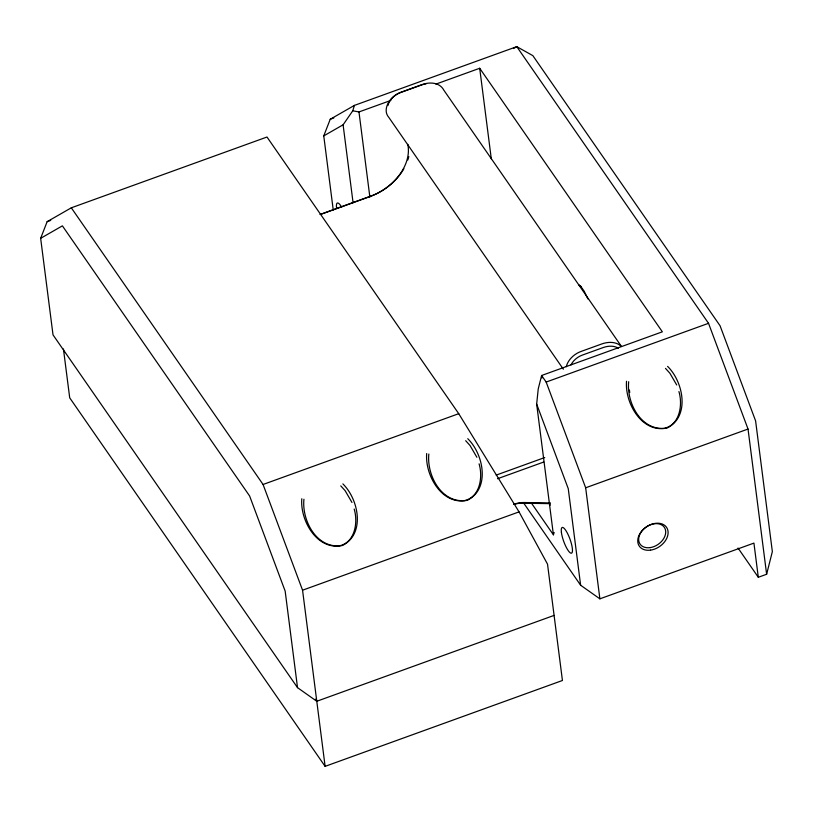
<?xml version="1.0" encoding="UTF-8"?>
<svg xmlns="http://www.w3.org/2000/svg" width="813" height="813" viewBox="0 0 813 813"><rect width="100%" height="100%" fill="white"/><g stroke="black" fill="none" stroke-linecap="round" stroke-linejoin="round"><path stroke-width="1.22" d="M303.94 499.223C301.745 519.954 316.003 547.779 339.61 545.797C355.2 542.22 358.137 522.2 354.194 509.05M428.837 454.04C426.642 474.762 440.9 502.586 464.508 500.605C480.097 497.038 483.034 477.007 479.091 463.857M628.673 381.734C626.477 402.465 640.735 430.29 664.343 428.309C679.932 424.742 682.869 404.711 678.926 391.561M531.011 502.505L553.409 534.812L536.661 404.091L538.247 388.838L541.621 375.494L662.351 331.816L479.7 68.272L435.9 84.115M738.041 548.043L758.305 577.271L766.629 574.263L772.35 551.62L755.602 420.89L720.074 325.779L532.85 55.64L516.783 46.646L354.417 105.395L330.241 119.247L323.757 135.893L333.228 209.876M323.757 135.893L343.096 124.806L352.771 110.792L354.417 105.395M553.409 534.812L554.151 532.515M554.09 615.4L316.785 701.263L297.528 687.656L53.018 334.865L40.65 238.321L47.134 221.675L71.31 207.813L266.989 137.021L458.735 413.685L519.05 511.885L547.525 564.151L562.433 680.491L325.119 766.354L69.705 397.821L63.444 349.001M40.65 238.321L62.398 225.851L249.621 495.991L285.16 591.102L297.528 687.656M513.491 48.536L516.783 46.646L708.53 323.31L748.031 429.04L766.629 574.263M47.134 221.675L50.711 220.384M330.241 119.247L333.818 117.956M352.771 110.792L358.97 111.95L390.921 100.395M319.997 214.49L370.921 196.055A45.64 32.611 -34.7 0 0 408.177 146.828L407.862 144.348M321.541 214.104L370.098 196.533A48.384 34.563 -34.7 0 0 403.888 168.677M71.31 207.813L263.066 484.477L458.735 413.685M541.936 377.994L541.621 375.494L546.163 382.059L708.53 323.31M496.184 475.107L544.74 457.536M497.536 478.735L543.734 462.028M325.119 766.354L302.558 590.208L519.05 511.885M758.305 577.271L753.925 543.104L599.882 598.835L585.665 487.79L748.031 429.04M550.492 502.952L523.826 502.525A25.559 18.262 -34.7 0 0 513.836 504.304M549.862 503.633L521.926 503.196A22.825 16.301 -34.7 0 0 514.009 504.436M579.344 285.282L580.899 286.461L579.11 285.129M523.481 502.769L580.624 585.228L599.882 598.835M580.797 286.379L584.212 291.257L587.88 298.91M665.512 368.401L669.851 373.167L676.711 384.976M465.676 440.697L470.016 445.473L476.875 457.272M340.779 485.889L345.119 490.656L351.968 502.464M667.605 366.399C683.306 381.714 690.328 416.236 667.28 427.963C642.138 433.675 624.719 403.278 626.528 381.267M467.77 438.705C483.471 454.01 490.493 488.532 467.445 500.259C442.302 505.971 424.884 475.585 426.693 453.563M342.873 483.887C358.574 499.192 365.596 533.724 342.547 545.452C317.405 551.163 299.987 520.767 301.796 498.755M621.295 346.226L443.725 90.019A22.825 16.301 -34.7 0 0 421.998 84.623L401.175 92.154A18.262 13.049 -34.7 0 0 388.655 117.153L563.348 369.204M548.907 502.993L550.35 505.086M315.332 699.17L316.785 701.263M546.163 382.059L585.665 487.79M536.661 404.091L568.257 488.674L580.624 585.228M263.066 484.477L302.558 590.208M629.414 390.027L629.74 392.547M479.7 68.272L491.296 158.809M358.97 111.95L369.864 197.051M343.096 124.806L353.076 202.732M618.378 348.218A20.081 14.349 -34.7 0 0 603.083 347.588L582.271 355.118A15.518 11.087 -34.7 0 0 570.99 364.874M620.858 345.982A22.825 16.301 -34.7 0 0 601.732 343.97L580.919 351.501A18.262 13.049 -34.7 0 0 566.275 366.724M408.807 156.543A48.384 34.563 -34.7 0 1 407.811 160.009M387.903 105.578A15.518 11.087 -34.7 0 1 390.301 100.314M391.043 99.308A15.518 11.087 -34.7 0 1 400.352 92.631L421.164 85.101A20.081 14.349 -34.7 0 1 425.971 83.902M336.552 207.996A13.689 3.333 70.1 0 1 341.663 207.142M650.075 547.616A14.746 10.528 -34.7 0 0 664.81 528.135A14.746 10.528 -34.7 0 0 641.681 531.336A14.746 10.528 -34.7 0 0 650.075 547.616M561.407 532.424A13.689 3.333 70.1 0 0 570.726 553.114A13.689 3.333 70.1 0 0 568.45 535.361A13.689 3.333 70.1 0 0 561.407 532.424M650.542 550.137A16.565 11.839 -34.7 0 0 667.107 528.257A16.565 11.839 -34.7 0 0 641.111 531.844A16.565 11.839 -34.7 0 0 650.542 550.137"/></g></svg>
